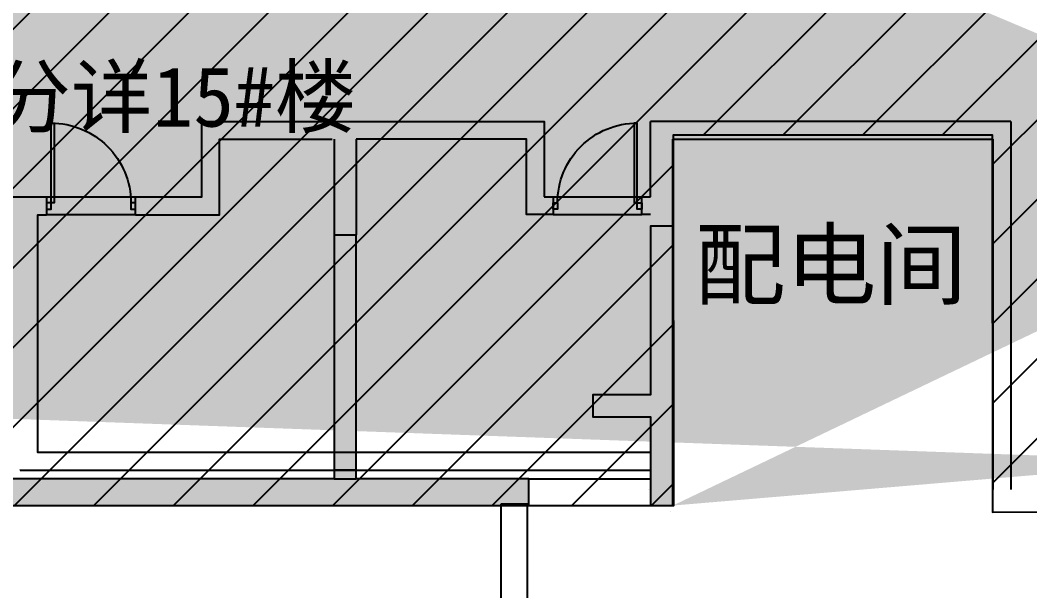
# Model space of a CAD drawing. Header units: millimetres. Extents: x -248992 to 1906102, y -24098 to 332602.
# Drawn here: x 759248 to 770633, y 147564 to 153998 of the extents above; entities that cross this region are included whole.
import ezdxf
from ezdxf.enums import TextEntityAlignment as Align

# ---------------------------------------------------------------- set-up
doc = ezdxf.new("R2010")
doc.units = ezdxf.units.MM
doc.header["$LTSCALE"] = 100
for name, color, linetype in [('-ACO-TTLB', 153, 'Continuous'), ('15#-HW-B1F$0$S-HATCH-S', 252, 'Continuous'), ('A-HATCH', 251, 'Continuous'), ('A-ROOM-IDEN', 31, 'Continuous'), ('A-WIND-IDEN', 244, 'Continuous'), ('A6-W-B1$0$S-WALL-S', 4, 'Continuous'), ('X-BF-15$0$A-HOLE-WALL', 1, 'Continuous'), ('X-BF-15$0$A-WALL', 2, 'Continuous'), ('X-BF-15$0$XU-CORE-SF$0$A-DOOR', 190, 'Continuous'), ('X-BF-15$0$XU-CORE-SF$0$XU-CORE-SF$0$A-STAIR', 142, 'Continuous'), ('xref(dwg引用图层)', 7, 'Continuous')]:
    doc.layers.add(name, color=color, linetype=linetype)
doc.styles.add('华文细黑', font='STXIHEI.TTF')

# ---------------------------------------------------------------- blocks, each defined once
blk = doc.blocks.new('*U271')
at = {"color": 0, "linetype": 'ByBlock', "lineweight": -2}
for points in [[(85.00000000001047, 934.9999999999985), (85.00000000000034, 34.99999999999913), (50.00000000000057, 34.99999999999947), (50.0000000000099, 934.9999999999994)], [(50.00000000000057, 34.99999999999947), (3.410605131648481e-13, 35.00000000000007), (-3.410605131648481e-13, -35.00000000000007), (49.99999999999966, -35.00000000000071)], [(1000, 34.99999999998899), (950.0000000000001, 34.99999999998925), (949.9999999999994, -35.00000000001059), (999.9999999999994, -35.00000000001091)]]:
    blk.add_lwpolyline(points, close=True, dxfattribs=at)
blk.add_arc((50.00000000000057, 34.99999999999947), 899.9999999999984, 359.9999999999985, 90.00000000001303, dxfattribs=at)
blk = doc.blocks.new('*U273')
at = {"color": 0, "linetype": 'ByBlock', "lineweight": -2}
for points in [[(-84.99999999999383, 934.9999999999999), (-84.99999999999974, 35.00000000000065), (-49.99999999999997, 35.00000000000037), (-49.99999999999326, 935.0000000000003)], [(-999.9999999999995, 35.00000000000684), (-949.9999999999995, 35.0000000000062), (-950, -34.99999999999364), (-1000, -34.99999999999307)], [(-49.99999999999997, 35.00000000000037), (2.565347396395967e-13, 35.00000000000007), (-2.565347396395967e-13, -35.00000000000007), (-50.00000000000026, -34.99999999999982)]]:
    blk.add_lwpolyline(points, close=True, dxfattribs=at)
blk.add_arc((-49.99999999999997, 35.00000000000037), 899.9999999999984, 89.99999999998624, 180.0000000000005, dxfattribs=at)
blk = doc.blocks.new('*U267')
at = {"layer": 'X-BF-15$0$A-HOLE-WALL'}
blk.add_lwpolyline([(100, 250.0000021033047), (0, 250.0000021033047), (0, 0), (100, 0)], close=True, dxfattribs=at)
blk.add_solid([(0, 250.0000021033047), (100, 0), (0, 0), (0, 250.0000021033047)], dxfattribs=at)
blk = doc.blocks.new('X-BF-15')
at = {"layer": 'X-BF-15$0$A-WALL'}
for p, q in [((31270.00002802667, 4840.011127826117), (27209.99947332926, 4840.011128050159)), ((27209.99947332926, 3989.999886146456), (27209.99947332926, 4840.011128050159)), ((31270.00002802667, 4840.011127826117), (31269.99997452137, 689.9998864333029)), ((23640.26324009217, 4640.487223950389), (23640.26372724122, 3560.659738535935)), ((23890.26324009217, 4640.487219968403), (23890.26372724122, 3560.659734554065)), ((23890.27178884475, 4639.797469427343), (23890.27950144574, 4639.79747010034)), ((27459.99947493288, 4639.999886483536), (31070.00002496198, 4639.999886292673)), ((27459.99947493288, 3659.999651852297), (27459.99947493288, 4639.999886483536)), ((31070.00002496198, 4639.999886292673), (31069.99997503802, 689.9998864333611)), ((27189.80694067353, 689.9998864333029), (27189.80175270842, 689.9998864333029)), ((27189.80691974671, 689.9998864333029), (27189.80694067353, 689.9998864333029)), ((27439.81081770445, 439.9998864333029), (27439.81083863127, 439.9998864333029))]:
    blk.add_line(p, q, dxfattribs=at)
for points in [[(21399.87881568042, 3789.827003566723), (21399.87881568042, 3989.999886146397), (22149.87881568042, 3989.999886146397), (22149.87881568071, 4839.827003566723), (26009.99934797405, 4839.827003566723), (26009.99934797405, 3989.999886146456)], [(21399.87881568042, 3789.827003566723), (22349.87881568042, 3789.827003566723), (22349.87881568071, 4639.827003566723), (23619.87938553907, 4639.827003566723)], [(26009.99934797405, 3989.999886146456), (26109.99941065165, 3989.999886146397), (26109.99941065165, 3789.999886146456), (25809.99934797405, 3789.999886146456), (25809.99934797405, 4639.999886146456), (23890.00470265999, 4639.999886146223)], [(19947.04487898169, 3789.827003566723), (19947.04487898169, 3989.999886146397), (20399.87881663317, 3989.999886146397), (20399.87881663317, 3789.827003566723)], [(27209.99941065165, 3789.999886146456), (27109.99941065165, 3789.999886146456), (27109.99941065165, 3989.999886146397), (27209.99947332926, 3989.999886146456)], [(27209.99947065508, 1109.999308605737), (20299.87737468394, 1109.999316301837), (20299.87881663317, 3789.827003566723), (20399.87881663317, 3789.827003566723)], [(20100.12351745166, 909.999316524365), (20100.12351745166, 909.999316524365), (27209.99947065508, 909.9993086057366)], [(25834.99360992401, 809.9993284911616), (27209.99947065508, 809.9993284911616)], [(25834.99360992401, 509.9996545434697), (27209.99360992483, 509.9996545434697)]]:
    blk.add_lwpolyline(points, dxfattribs=at)
at = {"layer": 'X-BF-15$0$XU-CORE-SF$0$XU-CORE-SF$0$A-STAIR'}
for p, q in [((20399.87881568042, 3989.999886146397), (21399.87881568042, 3989.999886146397)), ((26109.99941065165, 3989.999886146397), (27109.99941065165, 3989.999886146397)), ((20399.87881568042, 3789.999886146456), (21399.87881568042, 3789.999886146456)), ((26109.99941065165, 3789.999886146456), (27109.99941065165, 3789.999886146456))]:
    blk.add_line(p, q, dxfattribs=at)
at = {"layer": 'X-BF-15$0$A-HOLE-WALL', "rotation": 90}
blk.add_blockref('*U267', (23890.51837408284, 809.9993284911034), dxfattribs=at)
at = {"layer": 'X-BF-15$0$XU-CORE-SF$0$A-DOOR', "extrusion": (0, 0, -1), "zscale": -1}
for name, p in [('*U273', (-20399.87881663317, 3888.22865431878)), ('*U271', (-27109.99941065165, 3888.333397225069))]:
    blk.add_blockref(name, p, dxfattribs=at)
blk = doc.blocks.new('15#-HW-B1F$0$1616121653', base_point=(510310.1637273663, -168713.9568305279))
at = {"layer": '15#-HW-B1F$0$S-HATCH-S'}
h = blk.add_hatch(color=256, dxfattribs=at)
h.dxf.hatch_style = 1
h.paths.add_polyline_path([(547710.3661771624, -157423.956800355), (547010.3661345802, -157423.9568003549), (547010.3661345802, -157673.9568003549), (547460.3661407642, -157673.9568003549), (547460.3663102058, -160363.9569046612), (548320.3664494455, -160363.9569046612), (548320.3664494455, -160113.9569046612), (547710.3662978378, -160113.9569046612)], flags=17)
edge = h.paths.add_edge_path()
edge.add_line((551860.3934972812, -166453.9568003549), (551860.5646819114, -167953.9568003549))
edge.add_line((551860.5646819114, -167953.9568003549), (551860.5646819114, -168003.9569533721))
edge.add_line((551860.5646819114, -168003.9569533721), (551110.5646819114, -168003.9569533721))
edge.add_line((551110.5646819114, -168003.9569533721), (551110.5646819114, -167753.9569533721))
edge.add_line((551110.5646819114, -167753.9569533721), (551610.3662069929, -167753.9569533721))
edge.add_line((551610.3662069929, -167753.9569533721), (551610.1980571961, -166453.9767687804))
edge.add_line((551610.1980571961, -166453.9767687804), (551360.3934995602, -166453.9767687804))
edge.add_line((551360.3934995602, -166453.9767687804), (551360.3934995602, -165953.9767687804))
edge.add_line((551360.3934995602, -165953.9767687804), (551860.3934995602, -165953.9767687804))
edge.add_line((551860.3934995602, -165953.9767687804), (551860.3934995602, -166453.9767687804))
edge.add_line((551110.5647244691, -162123.956953372), (551860.5646819114, -162123.956953372))
edge.add_line((551860.5646819114, -162123.956953372), (551860.5646819114, -163773.9569046612))
edge.add_line((551860.5646819114, -163773.9569046612), (551610.3662070041, -163773.9569046612))
edge.add_line((551610.3662070041, -163773.9569046612), (551610.3662070041, -162373.9582608762))
edge.add_line((551610.3662070041, -162373.9582608762), (549460.36698539, -162373.9582608762))
edge.add_line((549460.36698539, -162373.9582608762), (549460.36698539, -162123.9569046611))
edge.add_line((549460.36698539, -162123.9569046611), (550860.36698539, -162123.9569046611))
edge.add_line((550860.3668711134, -162123.956953372), (550860.3668711134, -160363.9569046612))
edge.add_line((550860.3668711134, -160363.9569046612), (550360.3668711134, -160363.9569046612))
edge.add_line((550360.3668711134, -160363.9569046612), (550360.3668711134, -160113.9569046612))
edge.add_line((550360.3668711134, -160113.9569046612), (550860.3668711134, -160113.9569046612))
edge.add_line((550860.3668711134, -160113.9569046612), (550860.366871113, -159263.9569046611))
edge.add_line((550860.366871113, -159263.9569046611), (550610.5647244689, -159263.9569046611))
edge.add_line((550610.5647244689, -159263.9569046611), (550610.5647244689, -158763.9569046611))
edge.add_line((550610.5647244689, -158763.9569046611), (551110.5647244689, -158763.9569046611))
edge.add_line((551110.5647244689, -158763.9569046611), (551110.5647244691, -159263.9569046611))
edge.add_line((551110.5647244691, -159263.9569046611), (551110.5647244691, -160363.9569046612))
edge.add_line((551110.5647244691, -160363.9569046612), (551110.3668711134, -160363.9569046612))
edge.add_line((551110.3668711134, -160363.9569046612), (551110.3668711134, -162123.956953372))
edge.add_line((538820.3659660635, -168003.9572796901), (538820.3659703413, -164853.9569076179))
edge.add_line((538820.3659703413, -164853.9569076179), (538570.3659703413, -164853.9569076179))
edge.add_line((538570.3659703413, -164853.9569076179), (538570.3659660635, -166753.9569076179))
edge.add_line((538570.3659660635, -166753.9569076179), (537920.3662070297, -166753.9569076179))
edge.add_line((537920.3662070297, -166753.9569076179), (537920.3662070297, -167003.9569076179))
edge.add_line((537920.3662070297, -167003.9569076179), (538570.3659660635, -167003.9569076179))
edge.add_line((538570.3659660635, -167003.9569076179), (538570.3659660635, -168003.95727969))
edge.add_line((538570.3659660635, -168003.95727969), (538820.3659660635, -168003.9569533721))
edge.add_line((544750.3664408266, -167503.956930495), (544750.3664408266, -167003.9569076179))
edge.add_line((544750.3664408266, -167003.9569076179), (545400.3661998603, -167003.9569076179))
edge.add_line((545400.3661998603, -167003.9569076179), (545400.3661998603, -166753.9569076179))
edge.add_line((545400.3661998603, -166753.9569076179), (544750.3664408266, -166753.9569076179))
edge.add_line((544750.3664408266, -166753.9569076179), (544750.3664444052, -164853.9569076179))
edge.add_line((544750.3664444052, -164853.9569076179), (544500.3664444052, -164853.9569076179))
edge.add_line((544500.3664444052, -164853.9569076179), (544500.3664403413, -168003.9569533721))
edge.add_line((544500.3664403413, -168003.9569533721), (544750.3664408266, -168003.9569533721))
edge.add_line((544750.3664408266, -168003.9569533721), (545000.366449445, -168003.956953372))
edge.add_line((545000.366449445, -168003.956953372), (545000.366449445, -167503.9572796901))
edge.add_line((545000.366449445, -167503.9572796901), (544750.3664408266, -167503.9572796901))
edge.add_line((511160.366210027, -166303.9575310281), (511160.366210027, -168003.9568003549))
edge.add_line((511160.366210027, -168003.9568003549), (537195.3659660628, -168003.9569049267))
edge.add_line((537195.3659660628, -168003.9569049267), (537195.3659660628, -167703.9572309791))
edge.add_line((537195.3659660628, -167703.9572309791), (535250.8848694912, -167703.9572309791))
edge.add_line((535250.8848694912, -167703.9572309791), (535250.630237232, -164953.9569076179))
edge.add_line((535250.630237232, -164953.9569076179), (535000.630237232, -164953.9569076179))
edge.add_line((535000.630237232, -164953.9569076179), (535000.3659660635, -167703.9568003549))
edge.add_line((535000.3659660635, -167703.9568003549), (528120.3670196899, -167703.9568003549))
edge.add_line((528120.3670196899, -167703.9568003549), (528120.3670196899, -164953.9569076179))
edge.add_line((528120.3670196899, -164953.9569076179), (527870.3670196899, -164953.9569076179))
edge.add_line((527870.3670196899, -164953.9569076179), (527870.3670196899, -167703.9572309791))
edge.add_line((527870.3670196899, -167703.9572309791), (524550.3664509684, -167703.9572309791))
edge.add_line((524550.3664509684, -167703.9572309791), (524550.3664509684, -167003.9569076179))
edge.add_line((524550.3664509684, -167003.9569076179), (525200.3662100022, -167003.9569076179))
edge.add_line((525200.3662100022, -167003.9569076179), (525200.3662100022, -166753.9569076179))
edge.add_line((525200.3662100022, -166753.9569076179), (524550.3664509684, -166753.9569076179))
edge.add_line((524550.3664509684, -166753.9569076179), (524550.366450968, -164853.9569076179))
edge.add_line((524550.366450968, -164853.9569076179), (524300.366450968, -164853.9569076179))
edge.add_line((524300.366450968, -164853.9569076179), (524300.3664509684, -167703.9572309791))
edge.add_line((524300.3664509684, -167703.9572309791), (518620.365967586, -167703.9572309791))
edge.add_line((518620.365967586, -167703.9572309791), (518620.3659634838, -164853.9569076179))
edge.add_line((518620.3659634838, -164853.9569076179), (518370.3659634838, -164853.9569076179))
edge.add_line((518370.3659634838, -164853.9569076179), (518370.365967586, -166753.9569076179))
edge.add_line((518370.365967586, -166753.9569076179), (517720.3662085522, -166753.9569076179))
edge.add_line((517720.3662085522, -166753.9569076179), (517720.3662085522, -167003.9569076179))
edge.add_line((517720.3662085522, -167003.9569076179), (518370.365967586, -167003.9569076179))
edge.add_line((518370.365967586, -167003.9569076179), (518370.365967586, -167703.9572309791))
edge.add_line((518370.365967586, -167703.9572309791), (515050.3665363079, -167703.9572309791))
edge.add_line((515050.3665363079, -167703.9572309791), (515050.3665363077, -164953.9569076179))
edge.add_line((515050.3665363077, -164953.9569076179), (514800.3665363077, -164953.9569076179))
edge.add_line((514800.3665363077, -164953.9569076179), (514800.3665363074, -167703.9568003549))
edge.add_line((514800.3665363074, -167703.9568003549), (511460.3662100275, -167703.9572244346))
edge.add_line((511460.3662100275, -167703.9572244346), (511460.3662100275, -165953.9581497548))
edge.add_line((511460.3662100275, -165953.9581497548), (510660.1714238001, -165953.9564994132))
edge.add_line((510660.1714238001, -165953.9564994132), (510660.1644041892, -162323.9576353381))
edge.add_line((510660.1644041892, -162323.9576353381), (511210.3662100274, -162323.9576353381))
edge.add_line((511210.3662100274, -162323.9576353381), (511210.3662100274, -163773.9569005907))
edge.add_line((511210.3662100274, -163773.9569005907), (511460.3662100275, -163773.9569005907))
edge.add_line((511460.3662100275, -163773.9569005907), (511460.3662100275, -162323.9569046611))
edge.add_line((511460.3662100275, -162323.9569046611), (513660.365431642, -162323.9569046611))
edge.add_line((513660.365431642, -162323.9569046611), (513660.365431642, -162073.9569046611))
edge.add_line((513660.365431642, -162073.9569046611), (512310.6233063887, -162073.9569046611))
edge.add_line((512310.6233063887, -162073.9569046611), (512310.3655448144, -160363.9495819206))
edge.add_line((512310.3655448144, -160363.9495819206), (512610.3655459185, -160363.9569046611))
edge.add_line((512610.3655459185, -160363.9569046611), (512610.3655459185, -160113.9569046611))
edge.add_line((512610.3655459185, -160113.9569046611), (512310.5647244688, -160113.9569046611))
edge.add_line((512310.5647244688, -160113.9569046611), (512310.5647244689, -157723.9570779619))
edge.add_line((512310.5647244689, -157723.9570779619), (515410.3668431335, -157723.9570779619))
edge.add_line((515410.3668431335, -157723.9570779619), (515410.3666879151, -160113.9569046612))
edge.add_line((515410.3666879151, -160113.9569046612), (514800.3665363074, -160113.9569046612))
edge.add_line((514800.3665363074, -160113.9569046612), (514800.3665363074, -160363.9569046612))
edge.add_line((514800.3665363074, -160363.9569046612), (515660.3666755471, -160363.9569046612))
edge.add_line((515660.3666755471, -160363.9569046612), (515660.3668462484, -157723.9570779619))
edge.add_line((515660.3668462484, -157723.9570779619), (518370.3665362751, -157723.9570779619))
edge.add_line((518370.3665362751, -157723.9570779619), (518370.3665391605, -159413.9569696178))
edge.add_line((518370.3665391605, -159413.9569696178), (518193.366539771, -159413.956969908))
edge.add_line((518193.366539771, -159413.956969908), (518193.366539771, -159663.956969908))
edge.add_line((518193.366539771, -159663.956969908), (518943.3646137904, -159663.9572471022))
edge.add_line((518943.3646137904, -159663.9572471022), (518943.3646137904, -159413.956969908))
edge.add_line((518943.3646137904, -159413.956969908), (518620.3665394516, -159413.956969908))
edge.add_line((518620.3665394516, -159413.956969908), (518620.3665363079, -156903.9571005066))
edge.add_line((518620.3665363079, -156903.9571005066), (521100.3668231948, -156903.9569860597))
edge.add_line((521100.3668231948, -156903.9569860597), (521100.3669657383, -157253.956969632))
edge.add_line((521100.3669657383, -157253.956969632), (521450.3666765384, -157253.956969632))
edge.add_line((521450.3666765384, -157253.956969632), (521450.366533995, -159663.956969908))
edge.add_line((521450.366533995, -159663.956969908), (521700.366533995, -159663.956969908))
edge.add_line((521700.366533995, -159663.956969908), (521700.366533995, -156603.9571385158))
edge.add_line((521700.366533995, -156603.9571385158), (518320.3665363079, -156603.9571385158))
edge.add_line((518320.3665363079, -156603.9571385158), (518320.3665363079, -157423.9568003549))
edge.add_line((518320.3665363079, -157423.9568003549), (512010.5647244689, -157423.9568003549))
edge.add_line((512010.5647244689, -157423.9568003549), (512010.5647244689, -160363.9569046611))
edge.add_line((512010.5647244689, -160363.9569046611), (512010.5647244625, -161973.9576353381))
edge.add_line((512010.5647244625, -161973.9576353381), (510310.1637273663, -161973.9576353381))
edge.add_line((510310.1637273663, -161973.9576353381), (510310.1721006203, -166303.9557775667))
edge.add_line((510310.1721006203, -166303.9557775667), (511160.3676106065, -166303.957531031))
edge.add_line((541719.9700723749, -156653.956969632), (542020.3661625583, -156653.9569843916))
edge.add_line((541420.3661742941, -156653.9569932889), (544750.366449445, -156653.9571367822))
edge.add_line((544750.366449445, -156653.9571367822), (544750.366449445, -157423.9568003549))
edge.add_line((544750.366449445, -157423.9568003549), (545250.366449445, -157423.9568003549))
edge.add_line((545250.366449445, -157423.9568003549), (545250.366449445, -157673.9568003549))
edge.add_line((545250.366449445, -157673.9568003549), (544750.366449445, -157673.9568003549))
edge.add_line((544750.366449445, -157673.9568003549), (544750.366449445, -159413.9569696178))
edge.add_line((544750.366449445, -159413.9569696178), (544927.3664459819, -159413.956969908))
edge.add_line((544927.3664459819, -159413.956969908), (544927.3664459819, -159663.956969908))
edge.add_line((544927.3664459819, -159663.956969908), (544700.3664459819, -159663.956969908))
edge.add_line((544700.3664459819, -159663.956969908), (544177.368371963, -159663.956969908))
edge.add_line((544177.368371963, -159663.956969908), (544177.368371963, -159413.956969908))
edge.add_line((544177.368371963, -159413.956969908), (544500.366449445, -159413.956969908))
edge.add_line((544500.366449445, -159413.956969908), (544500.366449445, -156903.956969908))
edge.add_line((544500.366449445, -156903.956969908), (542020.3661625583, -156903.956969908))
edge.add_line((542020.3661625583, -156903.956969908), (542020.3661625583, -157253.956969632))
edge.add_line((542020.3661625583, -157253.956969632), (541670.3661666715, -157253.956969632))
edge.add_line((541670.3661666715, -157253.956969632), (541670.3661718341, -159663.956969908))
edge.add_line((541670.3661718341, -159663.956969908), (541420.3661718341, -159663.956969908))
edge.add_line((541420.3661718341, -159663.956969908), (541420.3663943631, -157253.956969632))
edge.add_line((541420.3663943631, -157253.956969632), (541420.3661742941, -157253.956969632))
edge.add_line((541420.3661742941, -157253.956969632), (541420.3661742941, -156653.956969632))
edge.add_line((511160.3664914265, -168513.9568305279), (511560.3664914265, -168513.9568305279))
edge.add_line((511360.3664914265, -168713.9568305279), (511360.3664914265, -168313.9568305279))
edge.add_line((511460.3662100279, -162373.9568881253), (511460.3662100279, -162373.9569046611))
edge.add_line((524550.3667518287, -154918.9572309791), (524550.366150107, -154653.9571005066))
edge.add_line((524550.366150107, -154653.9571005066), (521100.3665920094, -154653.9571005066))
edge.add_line((521100.3665920094, -154653.9571005066), (521100.3665920094, -155253.9571005066))
edge.add_line((521100.3665920094, -155253.9571005066), (521700.366533995, -155253.9571005066))
edge.add_line((521700.366533995, -155253.9571005066), (521700.366533995, -154903.9571005066))
edge.add_line((521700.366533995, -154903.9571005066), (524300.3665339949, -154903.9571005066))
edge.add_line((524300.3665339949, -154903.9571005066), (524300.3670196899, -155003.956969908))
edge.add_line((524300.3670196899, -155003.956969908), (524300.3670196899, -157673.9568003549))
edge.add_line((524300.3670196899, -157673.9568003549), (525050.3670196899, -157673.9568003549))
edge.add_line((525050.3670196899, -157673.9568003549), (525050.3670196899, -157423.9568003549))
edge.add_line((525050.3670196899, -157423.9568003549), (524550.3670196899, -157423.9568003549))
edge.add_line((524550.3670196899, -157423.9568003549), (524550.3670196899, -155218.9572309791))
edge.add_line((524550.3670196899, -155218.9572309791), (524550.366450968, -155218.9572309791))
edge.add_line((524550.366450968, -155218.9572309791), (524550.366450968, -154918.9572309791))
h = blk.add_hatch(color=256, dxfattribs=at)
h.dxf.hatch_style = 1
h.paths.add_polyline_path([(521700.366533995, -156603.9571385158), (518320.3665363079, -156603.9571385158), (518320.3665363079, -157423.9568003549), (512010.5647244689, -157423.9568003549), (512010.5647244689, -160363.9569046611), (512010.5647244625, -161973.9576353381), (510310.1637273663, -161973.9576353381), (510310.1721006203, -166303.9557775667), (511160.366210027, -166303.9575310281), (511160.366210027, -168003.9568003549), (537195.3659660628, -168003.9569049267), (537195.3659660628, -167703.9572309791), (535250.8848694912, -167703.9572309791), (535250.630237232, -164953.9569076179), (535000.630237232, -164953.9569076179), (535000.3659660635, -167703.9568003549), (528120.3670196899, -167703.9568003549), (528120.3670196899, -164953.9569076179), (527870.3670196899, -164953.9569076179), (527870.3670196899, -167703.9572309791), (524550.3664509684, -167703.9572309791), (524550.3664509684, -167003.9569076179), (525200.3662100022, -167003.9569076179), (525200.3662100022, -166753.9569076179), (524550.3664509684, -166753.9569076179), (524550.366450968, -164853.9569076179), (524300.366450968, -164853.9569076179), (524300.3664509684, -167703.9572309791), (518620.365967586, -167703.9572309791), (518620.3659634838, -164853.9569076179), (518370.3659634838, -164853.9569076179), (518370.365967586, -166753.9569076179), (517720.3662085522, -166753.9569076179), (517720.3662085522, -167003.9569076179), (518370.365967586, -167003.9569076179), (518370.365967586, -167703.9572309791), (515050.3665363079, -167703.9572309791), (515050.3665363077, -164953.9569076179), (514800.3665363077, -164953.9569076179), (514800.3665363074, -167703.9568003549), (511460.3662100275, -167703.9572244346), (511460.3662100275, -165953.9581497548), (510660.1714238001, -165953.9564994132), (510660.1644041892, -162323.9576353381), (511210.3662100274, -162323.9576353381), (511210.3662100274, -163773.9569005907), (511460.3662100275, -163773.9569005907), (511460.3662100275, -162323.9569046611), (513660.365431642, -162323.9569046611), (513660.365431642, -162073.9569046611), (512310.6233063887, -162073.9569046611), (512310.3655448144, -160363.9495819206), (512610.3655459185, -160363.9569046611), (512610.3655459185, -160113.9569046611), (512310.5647244688, -160113.9569046611), (512310.5647244689, -157723.9570779619), (515410.3668431335, -157723.9570779619), (515410.3666879151, -160113.9569046612), (514800.3665363074, -160113.9569046612), (514800.3665363074, -160363.9569046612), (515660.3666755471, -160363.9569046612), (515660.3668462484, -157723.9570779619), (518370.3665362751, -157723.9570779619), (518370.3665391605, -159413.9569696178), (518193.366539771, -159413.956969908), (518193.366539771, -159663.956969908), (518943.3646137904, -159663.9572471022), (518943.3646137904, -159413.956969908), (518620.3665394516, -159413.956969908), (518620.3665363079, -156903.9571005066), (521100.3668231948, -156903.9569860597), (521100.3669657383, -157253.956969632), (521450.3666765384, -157253.956969632), (521450.366533995, -159663.956969908), (521700.366533995, -159663.956969908)])
h = blk.add_hatch(color=256, dxfattribs=at)
h.dxf.hatch_style = 1
h.paths.add_polyline_path([(538820.3659703413, -164853.9569076179), (538570.3659703413, -164853.9569076179), (538570.3659660635, -166753.9569076179), (537920.3662070297, -166753.9569076179), (537920.3662070297, -167003.9569076179), (538570.3659660635, -167003.9569076179), (538570.3659660635, -168003.95727969), (538820.3659660635, -168003.9569533721)])
at = {"color": 0, "linetype": 'ByBlock', "lineweight": -2}
for points in [[(511160.366210027, -168003.9568003549), (537195.3659660628, -168003.9569049267), (537195.3659660628, -167703.9572309791), (535250.8848694912, -167703.9572309791), (535250.630237232, -164953.9569076179), (535000.630237232, -164953.9569076179), (535000.3659660635, -167703.9568003549), (535000.3659660635, -167703.9568003549), (528120.3670196899, -167703.9568003549)], [(538820.3659660635, -168003.9572796901), (538820.3659703413, -164853.9569076179), (538570.3659703413, -164853.9569076179), (538570.3659660635, -166753.9569076179), (537920.3662070297, -166753.9569076179), (537920.3662070297, -167003.9569076179), (538570.3659660635, -167003.9569076179), (538570.3659660635, -168003.95727969), (538820.3659660635, -168003.9569533721)]]:
    blk.add_lwpolyline(points, dxfattribs=at)
blk = doc.blocks.new('15#-HW-B1F')
at = {"color": 0, "linetype": 'ByBlock', "lineweight": -2}
blk.add_blockref('15#-HW-B1F$0$1616121653', (-1050.202764060232, -200.0002652678813), dxfattribs=at)
blk = doc.blocks.new('BF1')
at = {"layer": 'xref(dwg引用图层)'}
blk.add_blockref('15#-HW-B1F', (-3070, 148015), dxfattribs=at)
blk = doc.blocks.new('A6-W-B1', base_point=(85957.39729076534, 40189.84462049964))
at = {"layer": 'A6-W-B1$0$S-WALL-S'}
blk.add_lwpolyline([(108407.3456935558, 188730.3876689567), (108407.3972907624, 181229.8446204996), (130107.3972907653, 181229.8446204996), (130107.3972907653, 162779.8446204996), (122407.3972907653, 162779.8446204996), (122407.3972907653, 174239.8446204994), (94757.39729076531, 174239.8446204994), (94757.39729076531, 173939.8446204996), (122107.3972907653, 173939.8446204996), (122107.3972907653, 162479.8446204996), (130407.3972907653, 162479.8446204996), (130407.3972907653, 181529.8446204996), (108707.3972907624, 181529.8446204996), (108707.3456935558, 188730.3876689567), (108407.3456935558, 188730.3876689567)], dxfattribs=at)
blk = doc.blocks.new('dttc')
at = {"layer": 'A-HATCH'}
h = blk.add_hatch(dxfattribs=at)
h.set_pattern_fill('ANSI31', color=256, scale=200)
h.set_pattern_definition([(45, (0, 0), (-449.0128060534576, 449.0128060534577), [])])
h.paths.add_polyline_path([(-2419.801764883567, 154554.9989307963), (-3270.006142129889, 154554.9989307963), (-3270.006142129889, 148524.999764905), (24400, 148524.999764905), (24397.76055161189, 152705.0000596298), (27992.23886729591, 152704.9999936554), (27994.47831568401, 148449.9999999999), (37479.80175269814, 148455.0000258134), (37430.19232975459, 154404.9996118879), (36680.19237231195, 154404.9996118879), (36680.19237231195, 159124.9999999999), (30319.99409728823, 159104.9997649051), (30319.99413046835, 159874.9994284778), (27241.43555604969, 159874.9995611362), (27267.1530804825, 161852.7395305472), (24139.99361390667, 161874.5973438261), (24139.99361390667, 159104.9997649051), (21179.99376551434, 159104.9997616407), (21179.99376551434, 157811.5446199171), (13079.99451592495, 157811.5446199171), (13079.99451592495, 159104.9997649051), (10119.99466753309, 159104.9997649051), (10119.99409881106, 161874.9994647534), (7050, 161874.9994647534), (7050, 159924.9994267442), (3889.994184151059, 159924.9994267442), (3889.994184151059, 159104.9997649051), (-2419.801764883567, 159104.9997649051)])
blk.add_lwpolyline([(-3270.006142129889, 148524.999764905), (24400, 148524.999764905), (24397.76055161189, 152705.0000596298), (27992.23886729591, 152704.9999936554), (27994.47831568401, 148449.9999999999), (37479.80175269814, 148455.0000258134), (37430.19232975459, 154404.9996118879), (36680.19237231195, 154404.9996118879), (36680.19237231195, 159124.9999999999), (30319.99409728823, 159104.9997649051), (30319.99413046835, 159874.9994284778), (27241.43555604969, 159874.9995611362), (27267.1530804825, 161852.7395305472), (24139.99361390667, 161874.5973438261), (24139.99361390667, 159104.9997649051), (21179.99376551434, 159104.9997616407), (21179.99376551434, 157811.5446199171), (13079.99451592495, 157811.5446199171)], dxfattribs=at)
at = {"layer": 'A-WIND-IDEN', "style": '华文细黑'}
blk.add_text('阴影部分详15#楼', height=675, dxfattribs=at).set_placement((17371.79297484818, 152797.469759254), align=Align.CENTER)

msp = doc.modelspace()

# ---------------------------------------------------------------- block references
at = {"layer": '-ACO-TTLB'}
for name, p in [('BF1', (742216.8784428034, 0)), ('dttc', (742216.8784407293, -8.744536899030209e-07))]:
    msp.add_blockref(name, p, dxfattribs=at)
at = {"layer": 'xref(dwg引用图层)'}
for name, p in [('A6-W-B1', (742216.8784428044, 4.656612873077393e-10)), ('X-BF-15', (739146.8784002358, 148015.00013938))]:
    msp.add_blockref(name, p, dxfattribs=at)

# ---------------------------------------------------------------- texts
at = {"layer": 'A-ROOM-IDEN', "style": '华文细黑'}
msp.add_text('配电间', height=750, dxfattribs=at).set_placement((768389.3210804376, 150867.7334485159), align=Align.CENTER)

doc.saveas('drawing.dxf')
